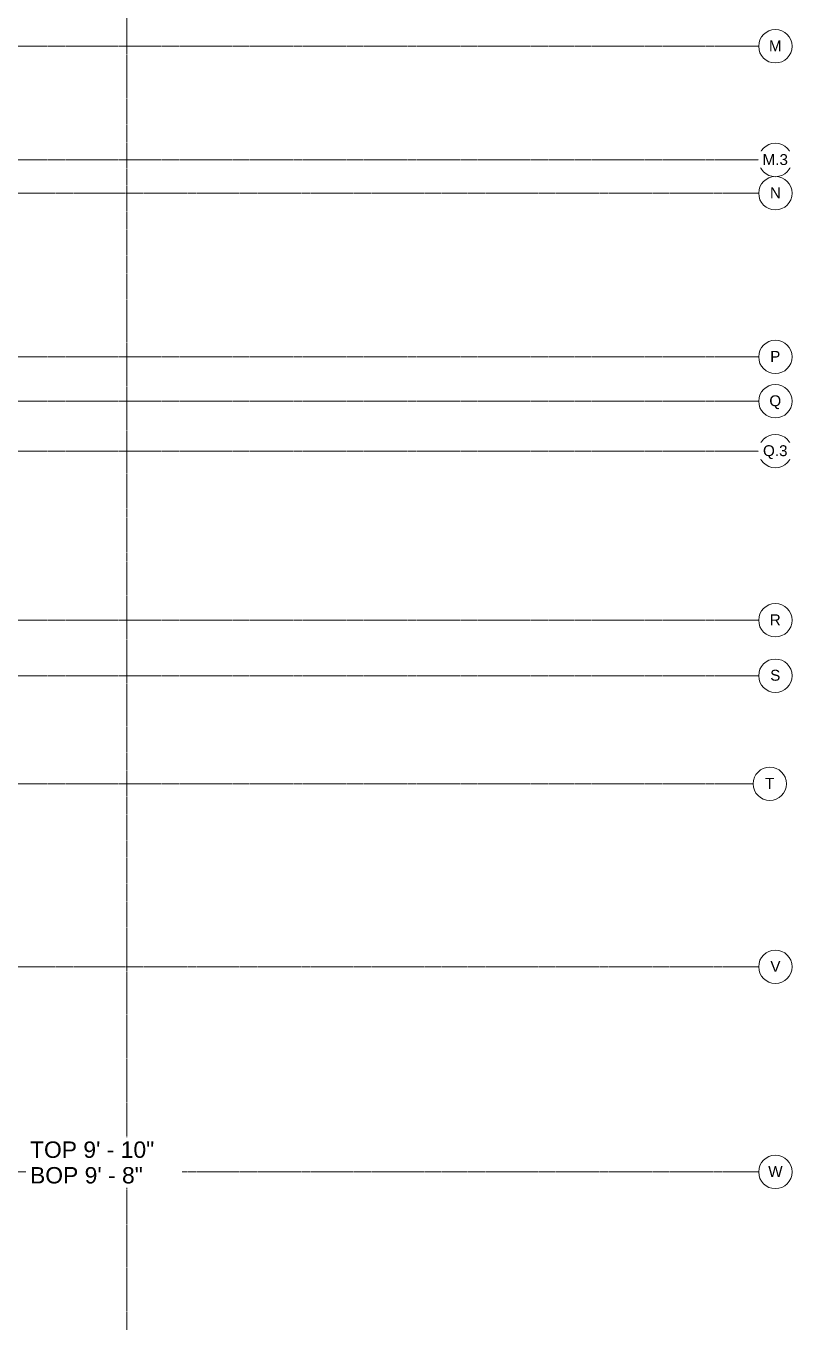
# Model space of a CAD drawing. Header units: inches. Extents: x -3679 to 241, y -496 to 1784.
# Drawn here: x -36.4 to 240.4, y 144.9 to 612.4 of the extents above; entities that cross this region are included whole.
import ezdxf

# ---------------------------------------------------------------- set-up
doc = ezdxf.new("R2010")
doc.units = ezdxf.units.IN
doc.header["$MEASUREMENT"] = 0
doc.linetypes.add('Grid Line', pattern=[0.875, 0.5, -0.125, 0.125, -0.125])
for name, color, linetype, lineweight in [('G-ANNO-DIMS', 111, 'Continuous', 9), ('S-GRID', 1, 'Continuous', 9), ('S-GRID-IDEN', 1, 'Continuous', 13)]:
    doc.layers.add(name, color=color, linetype=linetype, lineweight=lineweight)
doc.styles.add('Arial', font='arial.ttf', dxfattribs={"height": 3.934132})
doc.styles.add('Arial_1', font='arial.ttf', dxfattribs={"height": 5.901198})

# ---------------------------------------------------------------- blocks, each defined once
blk = doc.blocks.new('Grid - 3_16_-139788-MAIN LEVEL')
at = {"layer": 'S-GRID-IDEN'}
blk.add_circle((0, 0), 0.188, dxfattribs=at)

msp = doc.modelspace()

# ---------------------------------------------------------------- linework, layer by layer
at = {"layer": 'S-GRID', "linetype": 'Grid Line'}
for p, q in [((0, 1771.74), (0, -484.26)), ((228, 552), (-3666.39, 552)), ((-3666.39, 493), (228, 493)), ((-3666.39, 477), (228, 477)), ((-3666.39, 398), (228, 398)), ((-3666.39, 378), (228, 378)), ((-3666.39, 339), (226, 339)), ((228, 273), (-3666.39, 273))]:
    msp.add_line(p, q, dxfattribs=at)

# ---------------------------------------------------------------- block references
at = {"layer": 'S-GRID-IDEN', "xscale": 31.99999999999999, "yscale": 31.99999999999999, "zscale": 31.99999999999999}
for p, rotation in [((234, 605), 269.9999999999996), ((234, 564), 269.9999999999996), ((234, 552), 90), ((234, 493), 269.9999999999996), ((234, 477), 269.9999999999996), ((234, 459), 269.9999999999996), ((234, 398), 269.9999999999996), ((234, 378), 269.9999999999996), ((232, 339), 269.9999999999996), ((234, 273), 90), ((234, 199), 90)]:
    msp.add_blockref('Grid - 3_16_-139788-MAIN LEVEL', p, dxfattribs=dict(at, rotation=rotation))

# ---------------------------------------------------------------- next in the draw order: texts
at = {"layer": 'S-GRID-IDEN', "lineweight": 9, "attachment_point": 2, "line_spacing_factor": 0.938532, "style": 'Arial', "bg_fill": 3, "box_fill_scale": 1.25, "bg_fill_color": 0, "bg_fill_transparency": 0}
for s, insert, char_height, width in [('M', (233.97, 607.12), 3.93, 5.424), ('M.3', (233.97, 566.12), 3.934, 10.896), ('N', (234.03, 554.12), 3.93, 4.704), ('P', (233.97, 495.12), 3.93, 4.368), ('Q', (233.97, 479.12), 3.93, 5.088), ('Q.3', (233.97, 461.12), 3.934, 10.56), ('R', (233.97, 400.12), 3.93, 4.704), ('S', (233.97, 380.12), 3.93, 4.368), ('T', (231.97, 341.12), 3.93, 3.984), ('V', (234.03, 275.12), 3.93, 4.368), ('W', (234.03, 201.12), 3.93, 6.144)]:
    msp.add_mtext(s, dxfattribs=dict(at, insert=insert, char_height=char_height, width=width))

# ---------------------------------------------------------------- next in the draw order: linework, layer by layer
at = {"layer": 'S-GRID', "linetype": 'Grid Line'}
for p, q in [((-3666.39, 605), (228, 605)), ((-3666.39, 564), (228, 564)), ((-3666.39, 459), (228, 459)), ((228, 199), (-3666.39, 199))]:
    msp.add_line(p, q, dxfattribs=at)

# ---------------------------------------------------------------- next in the draw order: texts
at = {"layer": 'G-ANNO-DIMS', "insert": (-34.87, 210), "char_height": 5.9012, "width": 53.352, "attachment_point": 1, "line_spacing_factor": 0.938532, "style": 'Arial_1', "bg_fill": 3, "box_fill_scale": 1.25, "bg_fill_color": 0, "bg_fill_transparency": 0}
msp.add_mtext('TOP 9\' - 10"\\PBOP 9\' - 8"', dxfattribs=at)

doc.saveas('drawing.dxf')
